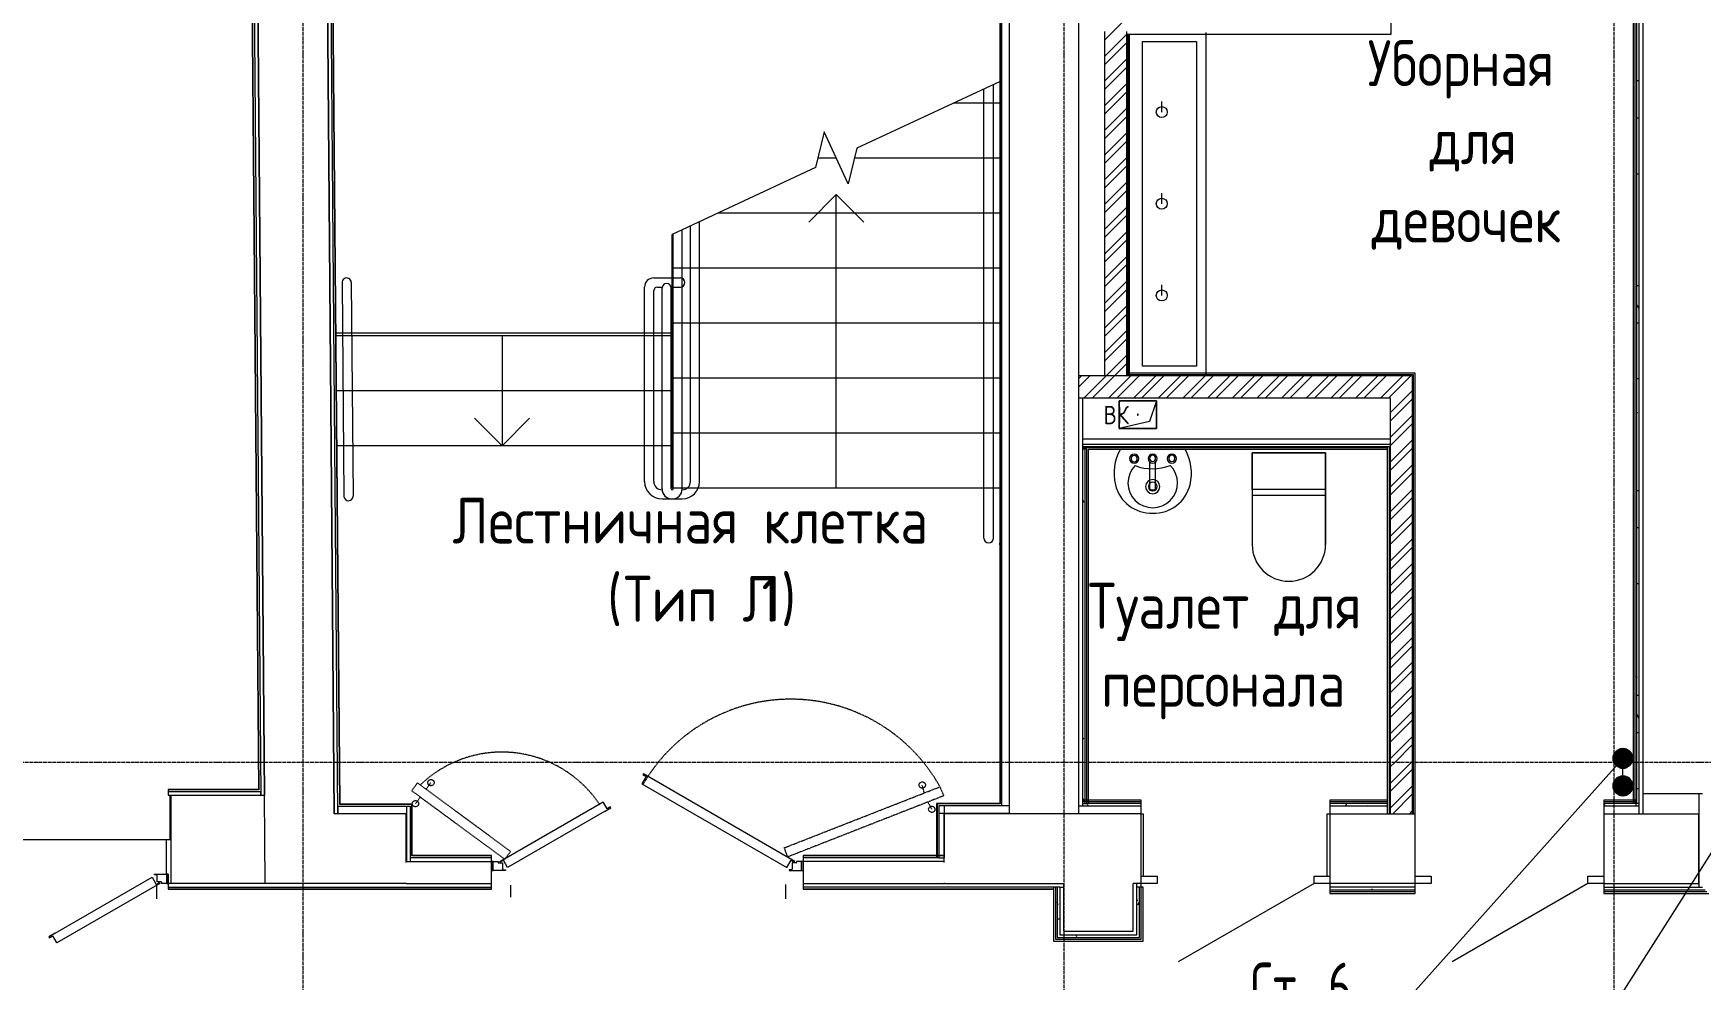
# Model space of a CAD drawing. Header units: millimetres. Extents: x -3929 to 624051, y 52832 to 514950.
# Drawn here: x 174484 to 183577, y 168147 to 173309 of the extents above; entities that cross this region are included whole.
import ezdxf
from ezdxf import colors
from ezdxf.entities.mleader import LeaderData, LeaderLine
from ezdxf.math import Vec2, Vec3

# ---------------------------------------------------------------- set-up
doc = ezdxf.new("R2010")
doc.units = ezdxf.units.MM
for name, pattern in [('ADSK_Линия сетки', [25, 20, -2.5, 0, -2.5]), ('ADSK_Штриховая_ш2 п1', [3, 2, -1]), ('ADSK_Штриховая_ш3 п1_5', [4.5, 3, -1.5])]:
    doc.linetypes.add(name, pattern=pattern)
for name, color, linetype, lineweight in [('Аннотация', 7, 'Continuous', 18), ('Двери', 7, 'Continuous', 9), ('Лестницы', 7, 'Continuous', 9), ('Марки помещений', 7, 'Continuous', 20), ('Обобщенные модели', 7, 'Continuous', 18), ('ОВ-ТЕКСТ', 7, 'Continuous', 25), ('Оси', 253, 'Continuous', 9), ('Перекрытие', 7, 'Continuous', 18), ('Сантехника', 7, 'Continuous', 18), ('Стены внутренние', 7, 'Continuous', 18), ('Стены наружные', 7, 'Continuous', 18), ('Стены несущие', 7, 'Continuous', 30), ('Стены отделка', 7, 'Continuous', 30), ('Стены перегородки', 7, 'Continuous', 30), ('Стены штриховка', 7, 'Continuous', 9), ('Стрелки вверх', 7, 'Continuous', 18)]:
    doc.layers.add(name, color=color, linetype=linetype, lineweight=lineweight)
doc.layers.add('Линии', color=7, linetype='Continuous', lineweight=9, true_color=0x00a600)
doc.layers.add('стояки', color=7, linetype='Continuous')
doc.layers.add('т11.1', color=1, linetype='Continuous', true_color=0xff0000)
doc.layers.add('т21.1', color=5, linetype='Continuous', true_color=0x0000ff)
doc.styles.add('GOST Common_2', font='GOST_Common.ttf', dxfattribs={"width": 0.9, "height": 250})
doc.styles.add('GOST Common_5', font='GOST_Common.ttf', dxfattribs={"width": 0.9, "height": 200})
doc.styles.add('СТИЛЬ', font='simplex.shx', dxfattribs={"width": 0.65})

# ---------------------------------------------------------------- blocks, each defined once
blk = doc.blocks.new('1 этаж')
at = {"layer": 'Двери', "color": 253, "lineweight": 5}
for p, q in [((368549.5, -240946.3), (368547.3, -240950.2)), ((368547.3, -240950.2), (368564.6, -240960.2)), ((369374.8, -241422.8), (368549.5, -240946.3)), ((368564.6, -240960.2), (368542.1, -240999.2)), ((368542.1, -240999.2), (369332.8, -241455.7)), ((367766.8, -241422.8), (368329.7, -241097.8)), ((368329.7, -241097.8), (368332, -241101.7)), ((368352, -241136.4), (368332, -241101.7)), ((368337.2, -241150.7), (368371.8, -241130.7)), ((368369.3, -241126.4), (368352, -241136.4)), ((368371.8, -241130.7), (368369.3, -241126.4)), ((368337.2, -241150.7), (367808.9, -241455.7)), ((365882.7, -241492.8), (365958.9, -241492.8)), ((365882.7, -241496.8), (365882.7, -241492.8)), ((365896.4, -241496.8), (365882.7, -241496.8)), ((365898.9, -241534.8), (365898.9, -241499.3)), ((365958.9, -241492.8), (365948.9, -241492.8)), ((365948.9, -241492.8), (365948.9, -241542.8)), ((365958.9, -241492.8), (365958.9, -241542.8)), ((365958.9, -241542.8), (365958.9, -241492.8)), ((367720.8, -241472.8), (367720.8, -241422.8)), ((367720.8, -241422.8), (367757, -241422.8)), ((367730.8, -241422.8), (367720.8, -241422.8)), ((367720.8, -241422.8), (367720.8, -241472.8)), ((367797, -241472.8), (367720.8, -241472.8)), ((367720.8, -241472.8), (367730.8, -241472.8)), ((367730.8, -241472.8), (367730.8, -241422.8)), ((367757, -241422.8), (367757, -241428.3)), ((367759.5, -241430.8), (367780.8, -241430.8)), ((367769.1, -241426.7), (367766.8, -241422.8)), ((367786.4, -241416.7), (367769.1, -241426.7)), ((367780.8, -241430.8), (367780.8, -241466.3)), ((367783.3, -241468.8), (367797, -241468.8)), ((367808.9, -241455.7), (367786.4, -241416.7)), ((367797, -241468.8), (367797, -241472.8)), ((369332.8, -241455.7), (369355.3, -241416.7)), ((369344.7, -241468.8), (369344.7, -241472.8)), ((369358.3, -241468.8), (369344.7, -241468.8)), ((369344.7, -241472.8), (369420.8, -241472.8)), ((369355.3, -241416.7), (369372.6, -241426.7)), ((369360.8, -241430.8), (369360.8, -241466.3)), ((369382.1, -241430.8), (369360.8, -241430.8)), ((369372.6, -241426.7), (369374.8, -241422.8)), ((369384.7, -241422.8), (369384.7, -241428.3)), ((369420.8, -241422.8), (369384.7, -241422.8)), ((369420.8, -241422.8), (369410.8, -241422.8)), ((369410.8, -241422.8), (369410.8, -241472.8)), ((369410.8, -241472.8), (369420.8, -241472.8)), ((369420.8, -241472.8), (369420.8, -241422.8)), ((369420.8, -241472.8), (369420.8, -241422.8)), ((371264, -241502.8), (371351, -241502.8)), ((371264, -241542.8), (371264, -241502.8)), ((371351, -241502.8), (371351, -241542.8)), ((372207, -241502.8), (372294, -241502.8)), ((372207, -241542.8), (372207, -241502.8)), ((372294, -241502.8), (372294, -241542.8)), ((372758, -241502.8), (372845, -241502.8)), ((372758, -241542.8), (372758, -241502.8)), ((372845, -241502.8), (372845, -241542.8)), ((373701, -241502.8), (373788, -241502.8)), ((373701, -241542.8), (373701, -241502.8)), ((373788, -241502.8), (373788, -241542.8)), ((365342.5, -241814.9), (365870.8, -241509.9)), ((365912.9, -241542.8), (365350, -241867.8)), ((365870.8, -241509.9), (365893.3, -241548.9)), ((365893.3, -241548.9), (365910.6, -241538.9)), ((365920.2, -241534.8), (365898.9, -241534.8)), ((365910.6, -241538.9), (365912.9, -241542.8)), ((365922.7, -241542.8), (365922.7, -241537.4)), ((365958.9, -241542.8), (365922.7, -241542.8)), ((365948.9, -241542.8), (365958.9, -241542.8)), ((371351, -241542.8), (371264, -241542.8)), ((372207, -241542.8), (371465.7, -241970.8)), ((372294, -241542.8), (372207, -241542.8)), ((372845, -241542.8), (372758, -241542.8)), ((373701, -241542.8), (372959.7, -241970.8)), ((373788, -241542.8), (373701, -241542.8)), ((365342.5, -241814.9), (365307.9, -241834.9)), ((365307.9, -241834.9), (365310.4, -241839.3)), ((365310.4, -241839.3), (365327.7, -241829.3)), ((365327.7, -241829.3), (365347.7, -241863.9)), ((365350, -241867.8), (365347.7, -241863.9))]:
    blk.add_line(p, q, dxfattribs=at)
for centre, radius, start, end in [((365896.4, -241499.3), 2.5, 0, 90), ((367759.5, -241428.3), 2.52, 180, 270), ((367783.3, -241466.3), 2.5, 180, 270), ((369358.3, -241466.3), 2.5, 270, 0), ((369382.1, -241428.3), 2.52, 270, 0), ((365920.2, -241537.4), 2.52, 0, 90)]:
    blk.add_arc(centre, radius, start, end, dxfattribs=at)
at = {"layer": 'Лестницы', "color": 253, "lineweight": 5}
for p, q in [((370496.2, -237169), (369714.5, -237533.5)), ((370496.2, -237286.4), (370496.2, -237169)), ((370244.6, -237286.4), (370496.2, -237286.4)), ((370244.6, -237286.4), (370496.2, -237286.4)), ((369535.2, -237444.7), (369487.9, -237639.2)), ((369667.3, -237728), (369535.2, -237444.7)), ((369500.8, -237586.4), (369601.2, -237586.4)), ((369500.8, -237586.4), (369601.2, -237586.4)), ((369714.5, -237533.5), (369667.3, -237728)), ((369701.7, -237586.4), (370492.8, -237586.4)), ((369701.7, -237586.4), (370492.8, -237586.4)), ((369487.9, -237639.2), (368706.2, -238003.7)), ((368957.9, -237886.4), (370492.8, -237886.4)), ((368957.9, -237886.4), (370492.8, -237886.4)), ((368706.2, -238186.4), (368706.2, -238003.7)), ((368706.2, -238486.4), (368706.2, -238186.4)), ((368706.2, -238186.4), (370492.8, -238186.4)), ((368706.2, -238186.4), (370492.8, -238186.4)), ((368706.2, -238786.4), (368706.2, -238486.4)), ((368706.2, -238486.4), (370492.8, -238486.4)), ((368706.2, -238486.4), (370492.8, -238486.4)), ((368706.2, -238556), (366874, -238556)), ((368706.2, -238556), (366874, -238556)), ((368706.2, -238856), (366876.5, -238856)), ((368706.2, -238856), (366876.5, -238856)), ((368706.2, -239086.4), (368706.2, -238786.4)), ((368706.2, -238786.4), (370492.8, -238786.4)), ((368706.2, -238786.4), (370492.8, -238786.4)), ((368706.2, -239386.4), (368706.2, -239086.4)), ((368706.2, -239086.4), (370492.8, -239086.4)), ((368706.2, -239086.4), (370492.8, -239086.4)), ((368706.2, -239156), (366879, -239156)), ((368706.2, -239386.4), (370492.8, -239386.4)), ((368706.2, -239386.4), (370492.8, -239386.4))]:
    blk.add_line(p, q, dxfattribs=at)
at = {"layer": 'Линии', "color": 253, "lineweight": 5}
for p, q in [((370406.2, -239659.6), (370406.2, -237211.4)), ((370459.8, -239659.6), (370459.8, -237186.4)), ((368806.2, -239351.1), (368806.2, -237956.4)), ((368856.2, -239351.4), (368856.2, -237936.4)), ((368711.2, -239391.4), (368711.2, -238001.4)), ((368761.2, -239391.4), (368761.2, -237978.8)), ((366906.6, -238268.3), (366916.3, -239433.3)), ((366956.5, -238265.6), (366966.2, -239431)), ((368556.2, -239351.4), (368556.2, -238291)), ((368606.2, -238241), (368751.2, -238241)), ((368606.2, -239351.1), (368606.2, -238309.3)), ((368626.2, -238291), (368651.7, -238291)), ((368651.2, -239391.4), (368651.2, -238296)), ((368700.7, -238291), (368751.2, -238291)), ((368701.2, -239391.4), (368701.2, -238296)), ((368651.2, -239446.4), (368761.2, -239446.4))]:
    blk.add_line(p, q, dxfattribs=at)
at = {"layer": 'Линии', "color": 253, "linetype": 'ADSK_Штриховая_ш3 п1_5', "lineweight": 5}
for p, q in [((367317.5, -240995), (367286.1, -241037.7)), ((367286.1, -241037.7), (367793.5, -241411.2)), ((367825.5, -241368.9), (367317.5, -240995)), ((367364.5, -241029.7), (367391.2, -240993.4)), ((369317.7, -241349.2), (370167.2, -241016.4)), ((370082, -241050.3), (370070.5, -241006.8)), ((370167.2, -241016.4), (370187.2, -241065.4)), ((367333.1, -241072.3), (367306.4, -241108.6)), ((370187.2, -241065.4), (369337.1, -241398.5)), ((370101.2, -241099.2), (370122.3, -241138.9)), ((367793.5, -241411.2), (367825.5, -241368.9)), ((369337.1, -241398.5), (369317.7, -241349.2)), ((365894.6, -241548.3), (365894.6, -241628.3)), ((367824.7, -241552.8), (367824.7, -241618.3)), ((369324.7, -241548.3), (369324.7, -241628.3))]:
    blk.add_line(p, q, dxfattribs=at)
for centre in [(367391.2, -240993.4), (370070.5, -241006.8), (367306.4, -241108.6), (370122.3, -241138.9)]:
    blk.add_circle(centre, 17, dxfattribs=at)
at = {"layer": 'Линии', "color": 253, "lineweight": 5}
for centre, radius, start, end in [((366931.5, -238266), 25, 0.96224, 185.32223), ((368606.2, -238291), 50, 90, 180), ((368626.2, -238311), 20, 90, 180), ((368676.2, -238296), 25, 0, 180), ((368751.2, -238266), 25, 270, 90), ((368651.2, -239351.4), 95, 180, 270), ((368651.5, -239351.1), 45.2, 180, 270), ((368706.2, -239391.4), 55, 180, 0), ((368706.2, -239391.4), 5, 180, 0), ((368761, -239351.1), 45.2, 270, 0), ((368761.2, -239351.4), 95, 270, 0), ((366941.2, -239431), 25, 185.32223, 0), ((370433, -239659.6), 26.8, 180, 0)]:
    blk.add_arc(centre, radius, start, end, dxfattribs=at)
at = {"layer": 'Линии', "color": 253, "linetype": 'ADSK_Штриховая_ш3 п1_5', "lineweight": 5}
for centre, radius, start, end in [((369353.5, -241470.3), 931.7, 29.15818, 149.85694), ((367777.6, -241468), 640.9, 33.38099, 133.81653)]:
    blk.add_arc(centre, radius, start, end, dxfattribs=at)
at = {"layer": 'Обобщенные модели', "color": 253, "lineweight": 5}
for p, q in [((371144.8, -239061.5), (371144.8, -238911.5)), ((371144.8, -238911.5), (371347.2, -238911.5)), ((371347.2, -238911.5), (371144.8, -238911.5)), ((371144.8, -238911.5), (371144.8, -239061.5)), ((371347.2, -238911.5), (371309.7, -239024)), ((371347.2, -238911.5), (371347.2, -239061.5)), ((371347.2, -239061.5), (371347.2, -238911.5)), ((371309.7, -239024), (371144.8, -239061.5)), ((371347.2, -239061.5), (371144.8, -239061.5)), ((371144.8, -239061.5), (371347.2, -239061.5))]:
    blk.add_line(p, q, dxfattribs=at)
for start, end in [(0, 180), (120, 180), (180, 0), (240, 345), (15, 90)]:
    blk.add_arc((371246, -238986.5), 2.5, start, end, dxfattribs=at)
at = {"layer": 'Оси', "color": 253, "linetype": 'ADSK_Линия сетки', "lineweight": 5}
for p, q in [((366694.4, -258178.1), (366694.4, -209603.6)), ((370844.4, -258178.1), (370844.4, -232060.3)), ((373844.4, -258178.1), (373844.4, -232060.3)), ((353580.1, -240881.6), (419809.8, -240881.6))]:
    blk.add_line(p, q, dxfattribs=at)
at = {"layer": 'Перекрытие', "color": 253, "lineweight": 5}
for p, q in [((366873.9, -238541), (368706.2, -238541)), ((368706.2, -239156), (366879, -239156)), ((365968.9, -241302.8), (365968.9, -241062.8)), ((371264, -241162.8), (371275.4, -241162.8)), ((371275.4, -241162.8), (371275.4, -241502.8)), ((372279, -241162.8), (372294, -241162.8)), ((372279, -241502.8), (372279, -241162.8)), ((364258.9, -241302.8), (365968.9, -241302.8)), ((365948.9, -241492.8), (365948.9, -241302.8))]:
    blk.add_line(p, q, dxfattribs=at)
at = {"layer": 'Сантехника', "color": 253, "lineweight": 5}
for p, q in [((371271.8, -236951.4), (371566.8, -236951.4)), ((371271.8, -238721.4), (371271.8, -236951.4)), ((371566.8, -236951.4), (371566.8, -238721.4)), ((371616.8, -236901.4), (371616.8, -238769.1)), ((371376.8, -237336.4), (371376.8, -237279.4)), ((371376.8, -237836.4), (371376.8, -237779.4)), ((371376.8, -238336.4), (371376.8, -238279.4)), ((371566.8, -238721.4), (371271.8, -238721.4)), ((372269.8, -239195.5), (371869.8, -239195.5)), ((371869.8, -239195.5), (371869.8, -239695.5)), ((371869.8, -239395.5), (371869.8, -239195.5)), ((371869.8, -239195.5), (372269.8, -239195.5)), ((372269.8, -239695.5), (372269.8, -239195.5)), ((372269.8, -239195.5), (372269.8, -239395.5)), ((371312.3, -239390.4), (371312.3, -239246.2)), ((371342.3, -239390.4), (371342.3, -239246.2)), ((371869.8, -239395.5), (371869.8, -239695.5)), ((372269.8, -239395.5), (371869.8, -239395.5)), ((372269.8, -239395.5), (372269.8, -239695.5)), ((371869.8, -239425.5), (372269.8, -239425.5))]:
    blk.add_line(p, q, dxfattribs=at)
for centre in [(371376.8, -237336.4), (371376.8, -237836.4), (371376.8, -238336.4)]:
    blk.add_circle(centre, 30, dxfattribs=at)
for centre, radius, start, end in [((371380.6, -239306.3), 264.4, 150.36495, 193.63505), ((371380.6, -239306.3), 264.4, 150.36495, 193.63505), ((371226.1, -239226.2), 25, 0, 180), ((371226.1, -239226.2), 25, 180, 0), ((371226.1, -239226.2), 17, 0, 180), ((371226.1, -239226.2), 17, 180, 0), ((371327.3, -239226.2), 25, 0, 180), ((371327.3, -239226.2), 25, 180, 0), ((371326.6, -239224.8), 16.8, 90, 270), ((371326.6, -239224.8), 16.8, 270, 90), ((371431.6, -239226.2), 25, 0, 180), ((371431.6, -239226.2), 25, 180, 0), ((371431.6, -239225.2), 17, 0, 180), ((371431.6, -239225.2), 17, 180, 0), ((371274, -239306.3), 264.4, 346.36495, 29.63505), ((371274, -239306.3), 264.4, 346.36495, 29.63505), ((371327.3, -239359.1), 135, 135.46291, 45.05561), ((371325.8, -239015.2), 266.6, 249.19864, 291.31988), ((371321.4, -239320.7), 203.5, 193.63505, 271.65578), ((371321.4, -239320.7), 203.5, 193.63505, 271.65578), ((371327.3, -239379.1), 38.6, 0, 180), ((371327.3, -239379.1), 38.6, 180, 0), ((371327.3, -239379.1), 23.5, 0, 180), ((371327.3, -239379.1), 23.5, 180, 0), ((371333.2, -239320.7), 203.5, 268.34422, 346.36495), ((371333.2, -239320.7), 203.5, 268.34422, 346.36495), ((372069.8, -239695.5), 200, 180, 0), ((372069.8, -239695.5), 200, 180, 0)]:
    blk.add_arc(centre, radius, start, end, dxfattribs=at)
blk.add_ellipse((371327.3, -239390.4), major_axis=(-15, 0), ratio=0.428525, start_param=0, end_param=3.141593, dxfattribs=at)
at = {"layer": 'Стены внутренние', "color": 253, "lineweight": 5}
for p, q in [((371199.8, -236911.4), (371199.8, -238774.8)), ((373999.8, -241052.8), (374304.8, -241052.8)), ((373999.8, -241162.8), (374304.8, -241162.8))]:
    blk.add_line(p, q, dxfattribs=at)
at = {"layer": 'Стены внутренние', "color": 253, "linetype": 'Continuous', "lineweight": 5}
for p, q in [((373964.8, -237164.2), (373979.6, -237164.2)), ((373964.8, -237367.4), (373979.6, -237367.4)), ((373964.8, -237672.2), (373979.6, -237672.2)), ((373964.8, -238281.8), (373979.7, -238281.8)), ((373979.7, -238407.3), (373969.7, -238390.1)), ((373964.8, -238485), (373979.7, -238485)), ((373964.8, -238789.8), (373979.7, -238789.8)), ((373969.1, -238973.9), (373964.8, -238981.2)), ((373964.8, -239399.4), (373979.7, -239399.4)), ((370954.1, -239466), (370944.8, -239450)), ((373964.8, -239602.6), (373979.8, -239602.6)), ((373965.4, -239793), (373964.8, -239794)), ((373964.8, -239907.4), (373979.8, -239907.4)), ((373970.2, -240423), (373964.8, -240413.6)), ((373964.8, -240517), (373979.8, -240517)), ((373979.8, -240642.8), (373967.1, -240620.7)), ((370949.3, -240749.9), (370944.8, -240757.6)), ((373964.8, -240720.2), (373979.8, -240720.2)), ((373964.8, -241025), (373979.8, -241025)), ((370959.8, -241101.6), (370944.8, -241075.6)), ((370972.8, -241115.5), (370968.6, -241122.8)), ((372372.8, -241110.6), (372371.2, -241107.8)), ((372384.3, -241109.1), (372376.4, -241122.8)), ((372497.2, -241122.8), (372494.9, -241118.7)), ((373792.9, -241107.8), (373788, -241116.2)), ((372400.1, -241564.1), (372399.3, -241562.8)), ((372525.3, -241577.8), (372522.1, -241572.3)), ((372583.8, -241576.3), (372583, -241577.8)), ((370812.6, -241659.4), (370805.4, -241647)), ((371240.4, -241634.6), (371246.8, -241634.6)), ((371255.4, -241642), (371243.6, -241662.5)), ((370806.8, -241736.2), (370820.4, -241736.2)), ((370914.2, -241835.4), (370907.3, -241823.5)), ((370908.4, -241837.8), (370942, -241837.8))]:
    blk.add_line(p, q, dxfattribs=at)
at = {"layer": 'Стены наружные', "color": 253, "lineweight": 5}
blk.add_line((370492.8, -239696.7), (370492.8, -239688), dxfattribs=at)
at = {"layer": 'Стены несущие', "color": 253, "lineweight": 5}
for p, q in [((366421.2, -233705.3), (366483, -241062.8)), ((366863.9, -241162.8), (366801.4, -233724.1)), ((370544.8, -233724.1), (370544.8, -241162.8)), ((370924.8, -241162.8), (370924.8, -233724.1)), ((373999.8, -233724.1), (373999.8, -241162.8)), ((365971.9, -241062.8), (365971.9, -241542.8)), ((365971.9, -241062.8), (366483, -241062.8)), ((374305.6, -241052.8), (374325.6, -241052.8)), ((367255.5, -241162.8), (366863.9, -241162.8)), ((367255.5, -241428.3), (367255.5, -241162.8)), ((371264, -241162.8), (370190.4, -241162.8)), ((370190.4, -241428.3), (370190.4, -241162.8)), ((371264, -241502.8), (371264, -241162.8)), ((372294, -241162.8), (372294, -241502.8)), ((372294, -241162.8), (372758, -241162.8)), ((372758, -241502.8), (372758, -241162.8)), ((373788, -241162.8), (373788, -241502.8)), ((373788, -241162.8), (373999.8, -241162.8)), ((374305.6, -241542.8), (374305.6, -241162.8)), ((367255.5, -241542.8), (365971.9, -241542.8)), ((367255.5, -241542.8), (367255.5, -241540.7)), ((370190.4, -241540.7), (370190.4, -241542.8)), ((370190.4, -241542.8), (370840.4, -241542.8)), ((370840.4, -241542.8), (370840.4, -241803.5)), ((371220.4, -241803.5), (371220.4, -241542.8)), ((371264, -241542.8), (371220.4, -241542.8)), ((372758, -241542.8), (372294, -241542.8)), ((373788, -241542.8), (374305.6, -241542.8)), ((370840.4, -241803.5), (371220.4, -241803.5))]:
    blk.add_line(p, q, dxfattribs=at)
at = {"layer": 'Стены отделка', "color": 253, "lineweight": 5}
for p, q in [((366483, -241062.8), (366421.2, -233704.9)), ((366801.4, -233724.1), (366863.9, -241162.8)), ((366883.9, -241162.6), (366821.4, -233723.9)), ((366895.4, -241110.8), (366833.7, -233756.1)), ((370504.8, -241119.8), (370504.8, -233734.1)), ((373946.8, -233761.4), (373946.8, -241106.3)), ((373979.8, -241162.8), (373979.8, -233744.9)), ((370492.8, -233925.6), (370492.8, -239688)), ((366401.4, -235149.1), (366450.7, -241030.8)), ((366413.3, -235147.3), (366463, -241063)), ((372628.2, -236911.4), (372628.2, -236761.4)), ((371064.8, -236896.4), (371064.8, -238774.8)), ((371184.8, -236911.4), (372628.2, -236911.4)), ((371196.8, -238774.8), (371196.8, -236911.4)), ((370504.8, -237910.1), (370492.8, -237910.1)), ((370492.8, -237987.7), (370504.8, -237987.7)), ((372758, -238759.8), (371184.8, -238759.8)), ((372743, -238774.8), (372743, -241162.8)), ((372758, -241162.8), (372758, -238759.8)), ((370924.8, -238894.8), (372623, -238894.8)), ((370944.8, -238894.8), (370944.8, -241122.8)), ((372623, -238894.8), (372623, -241162.8)), ((372619.8, -239120.5), (370944.8, -239120.5)), ((370944.8, -239160.5), (372619.8, -239160.5)), ((370977.8, -239175.5), (372604.8, -239175.5)), ((370977.8, -241107.8), (370977.8, -239175.5)), ((372608, -241162.8), (372608, -239160.5)), ((370492.8, -239688), (370504.8, -239688)), ((370504.8, -239696.7), (370492.8, -239696.7)), ((370492.8, -239696.7), (370492.8, -241107.8)), ((365958.9, -241030.8), (365958.9, -241062.8)), ((366450.7, -241030.8), (365958.9, -241030.8)), ((366452.8, -241042.8), (366462.8, -241042.8)), ((366462.8, -241062.8), (366462.8, -241042.8)), ((365958.9, -241062.8), (365971.9, -241062.8)), ((366463, -241063), (366483, -241062.8)), ((366883.5, -241122.8), (367277.5, -241122.8)), ((366883.7, -241122.8), (366883.7, -241162.8)), ((367287.5, -241110.8), (366895.4, -241110.8)), ((367257.5, -241122.8), (367257.5, -241422.8)), ((367277.5, -241123.5), (367257.5, -241123.5)), ((367277.5, -241122.8), (367277.5, -241422.8)), ((367289.5, -241390.8), (367289.5, -241112.8)), ((370149, -241109.8), (370149, -241402.8)), ((370492.8, -241107.8), (370151, -241107.8)), ((370544.8, -241119.8), (370161, -241119.8)), ((370161, -241119.8), (370161, -241402.8)), ((370191, -241402.8), (370191, -241119.8)), ((370944.8, -241122.8), (370924.8, -241122.8)), ((371264, -241089.8), (370944.8, -241089.8)), ((370944.8, -241107.8), (370977.8, -241107.8)), ((371264, -241162.8), (371264, -241089.8)), ((372294, -241089.8), (372294, -241162.8)), ((372608, -241089.8), (372294, -241089.8)), ((373788, -241089.8), (373788, -241162.8)), ((373963.3, -241089.8), (373788, -241089.8)), ((373946.8, -241106.3), (373979.8, -241106.3)), ((373963.3, -241122.8), (373963.3, -241089.8)), ((373979.8, -241122.8), (373963.3, -241122.8)), ((374305.6, -241052.8), (374305.6, -241562.8)), ((366863.9, -241162.8), (366883.9, -241162.6)), ((367255.5, -241162.8), (367257.5, -241162.8)), ((370161, -241159.8), (370544.8, -241159.8)), ((367720.8, -241390.8), (367289.5, -241390.8)), ((367720.8, -241422.8), (367720.8, -241390.8)), ((369420.8, -241390.8), (369420.8, -241422.8)), ((370190.4, -241390.8), (369420.8, -241390.8)), ((370161, -241402.8), (370191, -241402.8)), ((365971.9, -241542.8), (365958.9, -241542.8)), ((365958.9, -241542.8), (365958.9, -241574.8)), ((365958.9, -241574.8), (367720.8, -241574.8)), ((367720.8, -241574.8), (367720.8, -241542.8)), ((369420.8, -241542.8), (369420.8, -241574.8)), ((369420.8, -241574.8), (370785.4, -241574.8)), ((370785.4, -241574.8), (370785.4, -241858.5)), ((370820.4, -241562.8), (370840.4, -241562.8)), ((370820.4, -241562.8), (370820.4, -241823.5)), ((371240.4, -241823.5), (371240.4, -241542.8)), ((371275.4, -241562.8), (371240.4, -241562.8)), ((371264, -241562.8), (371264, -241542.8)), ((371275.4, -241858.5), (371275.4, -241562.8)), ((372294, -241542.8), (372294, -241597.8)), ((372758, -241562.8), (372733, -241562.8)), ((372758, -241597.8), (372758, -241542.8)), ((373788, -241542.8), (373788, -241597.8)), ((374305.6, -241562.8), (374325.6, -241562.8)), ((372294, -241597.8), (372758, -241597.8)), ((373788, -241597.8), (374360.6, -241597.8)), ((370785.4, -241858.5), (371275.4, -241858.5)), ((370820.4, -241823.5), (371240.4, -241823.5))]:
    blk.add_line(p, q, dxfattribs=at)
at = {"layer": 'Стены перегородки', "color": 253, "lineweight": 5}
for p, q in [((367255.5, -241422.8), (367720.8, -241422.8)), ((367720.8, -241542.8), (367720.8, -241422.8)), ((369420.8, -241422.8), (369420.8, -241542.8)), ((370190.4, -241422.8), (369420.8, -241422.8)), ((367255.5, -241542.8), (367720.8, -241542.8)), ((369420.8, -241542.8), (370190.4, -241542.8))]:
    blk.add_line(p, q, dxfattribs=at)
at = {"layer": 'Стены штриховка', "color": 253, "lineweight": 5}
for p, q in [((366893.4, -241112.8), (366831.7, -233754.1)), ((373955.8, -233761.4), (373955.8, -241106.3)), ((373964.8, -233761.4), (373964.8, -241106.3)), ((370494.8, -233923.6), (370494.8, -239688)), ((366403.3, -235147.3), (366452.8, -241032.8)), ((371184.8, -236896.4), (371184.8, -238774.8)), ((371190.8, -238774.8), (371190.8, -236911.4)), ((372743, -238774.8), (370924.8, -238774.8)), ((372749, -238768.8), (371184.8, -238768.8)), ((372749, -241162.8), (372749, -238768.8)), ((370944.8, -239147.5), (372619.8, -239147.5)), ((370944.8, -239166.5), (372604.8, -239166.5)), ((370968.8, -239175.5), (370944.8, -239175.5)), ((370959.8, -241107.8), (370959.8, -239175.5)), ((370968.8, -241107.8), (370968.8, -239175.5)), ((372617, -239160.5), (372617, -241162.8)), ((370494.8, -239696.7), (370494.8, -241109.8)), ((366452.8, -241032.8), (365958.9, -241032.8)), ((365958.9, -241042.8), (366452.8, -241042.8)), ((366487, -241542.8), (366483, -241062.8)), ((367289.5, -241112.8), (366893.4, -241112.8)), ((367287.5, -241392.8), (367287.5, -241110.8)), ((367289.5, -241110.8), (367287.5, -241110.8)), ((367289.5, -241112.8), (367289.5, -241110.8)), ((370151, -241107.8), (370149, -241107.8)), ((370149, -241107.8), (370149, -241109.8)), ((370494.8, -241109.8), (370149, -241109.8)), ((370151, -241107.8), (370151, -241402.8)), ((371264, -241098.8), (370944.8, -241098.8)), ((371264, -241122.8), (370944.8, -241122.8)), ((371264, -241107.8), (370977.8, -241107.8)), ((372608, -241098.8), (372294, -241098.8)), ((372608, -241107.8), (372294, -241107.8)), ((372608, -241122.8), (372294, -241122.8)), ((373963.3, -241098.8), (373788, -241098.8)), ((373963.3, -241107.8), (373788, -241107.8)), ((373963.3, -241122.8), (373788, -241122.8)), ((367720.8, -241402.8), (367277.5, -241402.8)), ((367720.8, -241392.8), (367287.5, -241392.8)), ((370190.4, -241392.8), (369420.8, -241392.8)), ((370161, -241402.8), (369420.8, -241402.8)), ((365958.9, -241562.8), (367720.8, -241562.8)), ((365958.9, -241572.8), (367720.8, -241572.8)), ((370820.4, -241562.8), (369420.8, -241562.8)), ((369420.8, -241572.8), (370785.4, -241572.8)), ((370785.4, -241562.8), (370785.4, -241574.8)), ((370796.4, -241562.8), (370796.4, -241847.5)), ((370805.4, -241562.8), (370805.4, -241838.5)), ((371255.4, -241838.5), (371255.4, -241562.8)), ((371264.4, -241847.5), (371264.4, -241562.8)), ((372733, -241562.8), (372294, -241562.8)), ((372294, -241577.8), (372758, -241577.8)), ((372294, -241586.8), (372758, -241586.8)), ((373788, -241562.8), (374305.6, -241562.8)), ((373788, -241577.8), (374340.6, -241577.8)), ((373788, -241586.8), (374349.6, -241586.8)), ((370796.4, -241847.5), (371264.4, -241847.5)), ((370805.4, -241838.5), (371255.4, -241838.5))]:
    blk.add_line(p, q, dxfattribs=at)
at = {"layer": 'Стены штриховка', "color": 253, "linetype": 'Continuous', "lineweight": 5}
for p, q in [((371064.8, -236943.2), (371231.6, -236776.4)), ((371064.8, -237033), (371184.8, -236913)), ((371064.8, -237077.9), (371184.8, -236957.9)), ((371064.8, -237167.7), (371184.8, -237047.7)), ((371064.8, -237212.6), (371184.8, -237092.6)), ((371064.8, -237302.4), (371184.8, -237182.4)), ((371064.8, -237347.3), (371184.8, -237227.3)), ((371064.8, -237437.1), (371184.8, -237317.1)), ((371064.8, -237482), (371184.8, -237362)), ((371064.8, -237571.8), (371184.8, -237451.8)), ((371064.8, -237616.7), (371184.8, -237496.7)), ((371064.8, -237706.5), (371184.8, -237586.5)), ((371064.8, -237751.4), (371184.8, -237631.4)), ((371064.8, -237841.2), (371184.8, -237721.2)), ((371064.8, -237886.1), (371184.8, -237766.1)), ((371064.8, -237975.9), (371184.8, -237855.9)), ((371064.8, -238020.8), (371184.8, -237900.8)), ((371064.8, -238110.6), (371184.8, -237990.6)), ((371064.8, -238155.5), (371184.8, -238035.5)), ((371064.8, -238245.3), (371184.8, -238125.3)), ((371064.8, -238290.2), (371184.8, -238170.2)), ((371064.8, -238380), (371184.8, -238260)), ((371064.8, -238424.9), (371184.8, -238304.9)), ((371064.8, -238514.7), (371184.8, -238394.7)), ((371064.8, -238559.6), (371184.8, -238439.6)), ((371064.8, -238649.4), (371184.8, -238529.4)), ((371064.8, -238694.3), (371184.8, -238574.3)), ((371074.2, -238774.8), (371184.8, -238664.1)), ((370924.8, -238789.4), (370939.5, -238774.8)), ((370924.8, -238834.3), (370984.4, -238774.8)), ((370954.2, -238894.8), (371074.2, -238774.8)), ((370999.1, -238894.8), (371119.1, -238774.8)), ((371088.9, -238894.8), (371208.9, -238774.8)), ((371119.1, -238774.8), (371184.8, -238709)), ((371133.8, -238894.8), (371253.8, -238774.8)), ((371223.6, -238894.8), (371343.6, -238774.8)), ((371268.5, -238894.8), (371388.5, -238774.8)), ((371358.3, -238894.8), (371478.3, -238774.8)), ((371403.2, -238894.8), (371523.2, -238774.8)), ((371493, -238894.8), (371613, -238774.8)), ((371537.9, -238894.8), (371657.9, -238774.8)), ((371627.7, -238894.8), (371747.7, -238774.8)), ((371672.6, -238894.8), (371792.6, -238774.8)), ((371762.4, -238894.8), (371882.4, -238774.8)), ((371807.3, -238894.8), (371927.3, -238774.8)), ((371897.1, -238894.8), (372017.1, -238774.8)), ((371942, -238894.8), (372062, -238774.8)), ((372031.8, -238894.8), (372151.8, -238774.8)), ((372076.7, -238894.8), (372196.7, -238774.8)), ((372166.5, -238894.8), (372286.5, -238774.8)), ((372211.4, -238894.8), (372331.4, -238774.8)), ((372301.2, -238894.8), (372421.2, -238774.8)), ((372346.1, -238894.8), (372466.1, -238774.8)), ((372435.9, -238894.8), (372555.9, -238774.8)), ((372480.8, -238894.8), (372600.8, -238774.8)), ((372570.6, -238894.8), (372690.6, -238774.8)), ((372615.5, -238894.8), (372735.5, -238774.8)), ((372623, -238977.1), (372743, -238857.1)), ((372623, -239022), (372743, -238902)), ((372623, -239111.8), (372743, -238991.8)), ((372623, -239156.7), (372743, -239036.7)), ((372623, -239246.5), (372743, -239126.5)), ((372623, -239291.4), (372743, -239171.4)), ((372623, -239381.2), (372743, -239261.2)), ((372623, -239426.1), (372743, -239306.1)), ((372623, -239515.9), (372743, -239395.9)), ((372623, -239560.8), (372743, -239440.8)), ((372623, -239650.6), (372743, -239530.6)), ((372623, -239695.5), (372743, -239575.5)), ((372623, -239785.3), (372743, -239665.3)), ((372623, -239830.2), (372743, -239710.2)), ((372623, -239920), (372743, -239800)), ((372623, -239964.9), (372743, -239844.9)), ((372623, -240054.7), (372743, -239934.7)), ((372623, -240099.6), (372743, -239979.6)), ((372623, -240189.4), (372743, -240069.4)), ((372623, -240234.3), (372743, -240114.3)), ((372623, -240324.1), (372743, -240204.1)), ((372623, -240369), (372743, -240249)), ((372623, -240458.8), (372743, -240338.8)), ((372623, -240503.7), (372743, -240383.7)), ((372623, -240593.5), (372743, -240473.5)), ((372623, -240638.4), (372743, -240518.4)), ((372623, -240728.2), (372743, -240608.2)), ((372623, -240773.2), (372743, -240653.2)), ((372623, -240863), (372743, -240743)), ((372649.3, -240881.6), (372743, -240787.9)), ((372623, -240997.7), (372739.1, -240881.6)), ((372623, -240907.9), (372649.3, -240881.6)), ((372623, -241042.6), (372743, -240922.6)), ((372739.1, -240881.6), (372743, -240877.7)), ((372623, -241132.4), (372743, -241012.4)), ((372637.5, -241162.8), (372743, -241057.3)), ((372727.3, -241162.8), (372743, -241147.1))]:
    blk.add_line(p, q, dxfattribs=at)
at = {"layer": 'Стрелки вверх', "color": 253, "lineweight": 5}
for p, q in [((369601.2, -237786.4), (369451.2, -237936.4)), ((369601.2, -237886.4), (369601.2, -237786.4)), ((369601.2, -237786.4), (369751.2, -237936.4)), ((369601.2, -238186.4), (369601.2, -237886.4)), ((369601.2, -238486.4), (369601.2, -238186.4)), ((369601.2, -238786.4), (369601.2, -238486.4)), ((367778.6, -238556), (367778.6, -238856)), ((367778.6, -238856), (367778.6, -239156)), ((369601.2, -239086.4), (369601.2, -238786.4)), ((367778.6, -239156), (367628.6, -239006)), ((367778.6, -239156), (367928.6, -239006)), ((369601.2, -239386.4), (369601.2, -239086.4))]:
    blk.add_line(p, q, dxfattribs=at)
at = {"layer": 'Аннотация', "color": 253, "lineweight": 5, "style": 'GOST Common_5', "width": 0.9}
blk.add_text('ВК', height=100, dxfattribs=at).set_placement((371059.1, -239038.6))
at = {"layer": 'Марки помещений', "color": 253, "lineweight": 5, "style": 'GOST Common_2', "width": 0.9}
for s, p in [('Уборная', (372499.5, -237194.5)), ('для', (372837, -237620.7)), ('девочек', (372522, -238046.8)), ('Лестничная клетка', (367508.7, -239689.4)), ('(', (368352.5, -240115.5)), ('Тип Л', (368442.5, -240115.5)), ('1)', (369194.5, -240115.5)), ('Туалет для', (370974, -240153.8)), ('персонала', (371046.3, -240580))]:
    blk.add_text(s, height=250, dxfattribs=at).set_placement(p)

msp = doc.modelspace()

# ---------------------------------------------------------------- hatches: boundary and pattern name
at = {"layer": 'т11.1', "lineweight": 40}
h = msp.add_hatch(color=256, dxfattribs=at)
h.dxf.hatch_style = 1
h.paths.add_polyline_path([(183102.756, 169354.143, 1), (183202.756, 169354.143, 1)])
at = {"layer": 'т21.1', "linetype": 'ADSK_Штриховая_ш2 п1', "lineweight": 40, "ltscale": 50}
h = msp.add_hatch(color=256, dxfattribs=at)
h.dxf.hatch_style = 1
h.paths.add_polyline_path([(183102.756, 169204.143, 1), (183202.756, 169204.143, 1)])

# ---------------------------------------------------------------- linework, layer by layer
at = {"layer": 'т11.1', "lineweight": 40}
msp.add_circle((183152.756, 169354.143), 50, dxfattribs=at)
at = {"layer": 'т21.1', "lineweight": 40, "ltscale": 50}
msp.add_circle((183152.756, 169204.143), 50, dxfattribs=at)

# ---------------------------------------------------------------- block references
at = {"layer": 'стояки', "color": 5, "lineweight": 40}
msp.add_blockref('1 этаж', (-190738.98, 410215.433), dxfattribs=at)

# ---------------------------------------------------------------- leaders
at = {"layer": 'ОВ-ТЕКСТ', "color": 7}
ml = msp.add_multileader_mtext('Standard', dxfattribs=at)
ml.set_content('\\A1;Ст. 6^J%%C15х2.8 ', color=7, style='СТИЛЬ')
ml.set_leader_properties(color=7, lineweight=18)
ml.build(insert=Vec2(0, 0))
ml.multileader.update_dxf_attribs({"text_left_attachment_type": 6, "text_right_attachment_type": 6, "dogleg_length": 0.36, "arrow_head_size": 0.126})
ctx = ml.context
ctx.base_point, ctx.char_height, ctx.arrow_head_size, ctx.landing_gap_size, ctx.plane_origin = Vec3(180930.834, 167916.196), 270, 0.126, 0.063, Vec3(186656.707, 166921.427)
ctx.left_attachment, ctx.right_attachment, ctx.text_align_type = 6, 6, 1
notes = []
notes.append((ctx, [(1, (1, 1, 0), (181867.212, 167916.196), (-1, 0), 0.252, [(0, [(183152.756, 169204.143), (183152.756, 169354.143)], 0, [])])]))
ctx.mtext.insert, ctx.mtext.width, ctx.mtext.alignment, ctx.mtext.flow_direction = Vec3(181398.897, 168240.196), 1404.14984, 2, 5
ml = msp.add_multileader_mtext('Standard', dxfattribs=at)
ml.set_content('\\A1;Ст. 7^J%%C20х2.8 ', color=7, style='СТИЛЬ')
ml.set_leader_properties(color=7, lineweight=18)
ml.build(insert=Vec2(0, 0))
ml.multileader.update_dxf_attribs({"text_left_attachment_type": 6, "text_right_attachment_type": 6, "dogleg_length": 0.36, "arrow_head_size": 0.126})
ctx = ml.context
ctx.base_point, ctx.char_height, ctx.arrow_head_size, ctx.landing_gap_size, ctx.plane_origin = Vec3(181454.624, 166938.661), 270, 0.126, 0.063, Vec3(187213.925, 166526.606)
ctx.left_attachment, ctx.right_attachment, ctx.text_align_type = 6, 6, 1
notes.append((ctx, [(1, (1, 1, 0), (182424.43, 166938.661), (-1, 0), 0.252, [(0, [(183709.975, 168809.322), (183709.975, 168959.322)], 0, [])])]))
ctx.mtext.insert, ctx.mtext.width, ctx.mtext.alignment, ctx.mtext.flow_direction = Vec3(181939.401, 167262.661), 1404.14984, 2, 5
for ctx, leaders in notes:
    for number, flags, end, landing, length, lines in leaders:
        leader = LeaderData()
        leader.index, (leader.has_last_leader_line, leader.has_dogleg_vector, leader.attachment_direction) = number, flags
        leader.last_leader_point, leader.dogleg_vector, leader.dogleg_length = Vec3(end), Vec3(landing), length
        for number, points, colour, breaks in lines:
            line = LeaderLine()
            line.index, line.vertices, line.color, line.breaks = number, Vec3.list(points), colors.encode_raw_color(colour), breaks
            leader.lines.append(line)
        ctx.leaders.append(leader)

doc.saveas('drawing.dxf')
